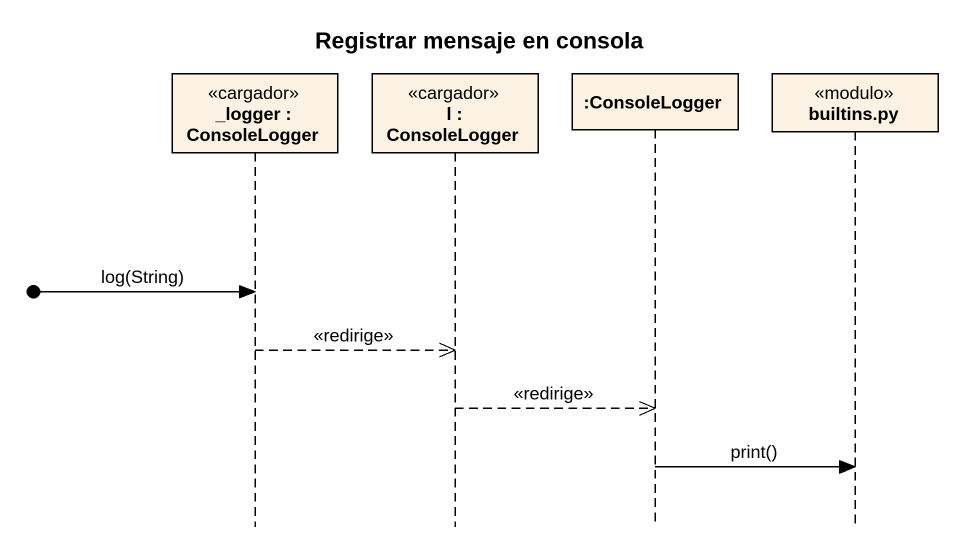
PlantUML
@startuml
title Registrar mensaje en consola
hide footbox
participant "_logger : ConsoleLogger" as logger <<cargador>>
participant "l : ConsoleLogger" as l <<cargador>>
participant ":ConsoleLogger" as ConsoleLogger
participant "builtins.py" as builtins_py <<modulo>>

[o-> logger : log(String)
logger -->> l : <<redirige>>
l -->> ConsoleLogger : <<redirige>>
ConsoleLogger -> builtins_py : print()
@enduml
